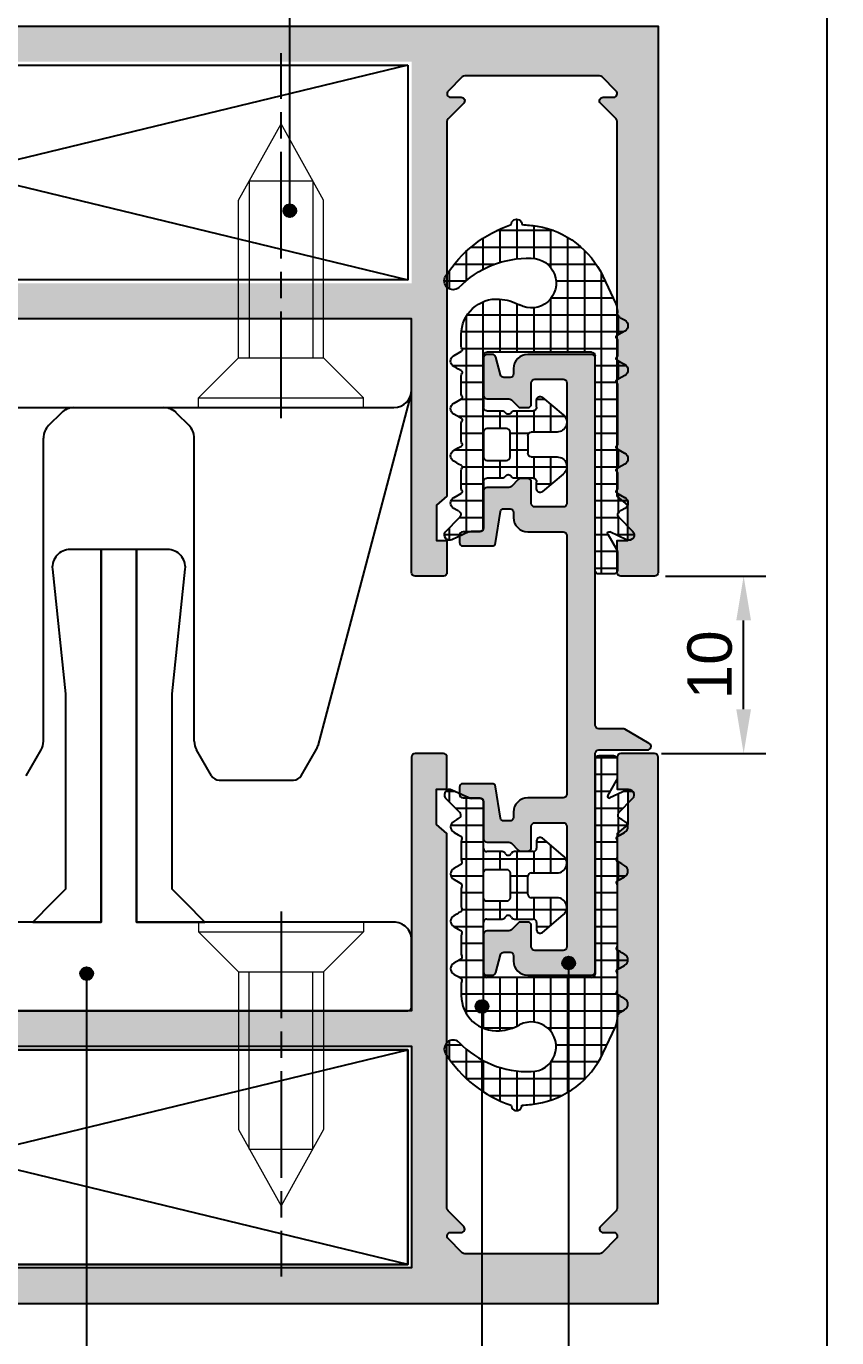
# Model space of a CAD drawing. Header units: millimetres. Extents: x -624 to 1947, y 11274 to 11571.
# Drawn here: x 1185.3 to 1231, y 11341.5 to 11415.4 of the extents above; entities that cross this region are included whole.
import ezdxf

# ---------------------------------------------------------------- set-up
doc = ezdxf.new("R2010")
doc.units = ezdxf.units.MM
doc.linetypes.add('AM_ISO08W050', pattern=[18, 12, -1.5, 3, -1.5])
doc.linetypes.add('AM_ISO08W050x2', pattern=[9, 6, -0.75, 1.5, -0.75])
for name, color, linetype in [('AKSESUAR', 7, 'Continuous'), ('aksesuar_k', 7, 'Continuous'), ('AM_7N', 4, 'AM_ISO08W050'), ('Antet', 7, 'Continuous'), ('FITIL', 11, 'Continuous'), ('mennteşe_k', 5, 'Continuous')]:
    doc.layers.add(name, color=color, linetype=linetype)
doc.styles.get("Standard").update_dxf_attribs({"font": 'arial.ttf'})
doc.dimstyles.new('ISO-25', dxfattribs={"dimtxt": 2.5, "dimasz": 2.5, "dimexe": 1.25, "dimexo": 0.625, "dimtad": 1, "dimtxsty": 'Standard', "dimcen": 2.5, "dimadec": 0, "dimazin": 0, "dimtfac": 1, "dimtmove": 0, "dimatfit": 3, "dimfxl": 1, "dimarcsym": 0})

# ---------------------------------------------------------------- blocks, each defined once
blk = doc.blocks.new('*D127')
at = {"color": 0, "lineweight": -2}
for p, q in [((1221.356, 11384.413), (1227.005, 11384.413)), ((1225.755, 11376.913), (1225.755, 11381.913)), ((1221.133, 11374.413), (1227.005, 11374.413))]:
    blk.add_line(p, q, dxfattribs=at)
at = {"color": 0}
for points in [[(1226.171, 11381.913), (1225.338, 11381.913), (1225.755, 11384.413)], [(1225.338, 11376.913), (1226.171, 11376.913), (1225.755, 11374.413)]]:
    blk.add_solid(points, dxfattribs=at)
at = {"layer": 'Defpoints', "color": 0}
for p in [(1220.731, 11384.413), (1225.755, 11384.413), (1220.508, 11374.413)]:
    blk.add_point(p, dxfattribs=at)
at = {"color": 0, "insert": (1223.853, 11379.413), "char_height": 2.5, "attachment_point": 5, "rotation": 90}
blk.add_mtext('10', dxfattribs=at)
blk = doc.blocks.new('83')
at = {"color": 1, "linetype": 'Continuous', "lineweight": 15}
for p, q in [((-576.18, 12794.347), (-573.78, 12798.647)), ((-571.38, 12794.347), (-573.78, 12798.647)), ((-575.57, 12795.44), (-575.57, 12785.447)), ((-575.57, 12795.44), (-571.99, 12795.44)), ((-571.99, 12795.44), (-571.99, 12785.447)), ((-576.18, 12785.447), (-576.18, 12794.347)), ((-571.38, 12785.447), (-571.38, 12794.347)), ((-576.18, 12785.447), (-578.43, 12783.197)), ((-576.18, 12785.447), (-571.38, 12785.447)), ((-571.38, 12785.447), (-569.13, 12783.197)), ((-578.43, 12783.197), (-569.13, 12783.197)), ((-578.43, 12782.647), (-578.43, 12783.197)), ((-578.43, 12782.647), (-569.13, 12782.647)), ((-569.13, 12782.647), (-569.13, 12783.197))]:
    blk.add_line(p, q, dxfattribs=at)
blk = doc.blocks.new('F06050')
at = {"layer": 'FITIL'}
h = blk.add_hatch(dxfattribs=at)
h.set_pattern_fill('NET', color=256, scale=0.3, angle=90, style=0)
h.set_pattern_definition([(90, (67.23765, 22865.2147), (0.9525, 6e-17), []), (7e-15, (67.23765, 22865.2147), (1e-16, -0.9525), [])])
h.paths.add_polyline_path([(-638.136, 11461.728, -0.247183), (-635.317, 11458.018, -0.030584), (-635.229, 11457.167, -1.021663), (-635.229, 11456.568, -0.173102), (-638.134, 11452.866, -0.859224), (-638.782, 11453.614, 0.212622), (-637.122, 11457.696, 1.28004), (-639.758, 11457.039, -0.103308), (-639.427, 11455.9, -0.436971), (-641.421, 11453.746), (-642.102, 11453.746, -0.162003), (-642.221, 11453.786, 0.443891), (-642.367, 11453.758, 0.00929), (-642.369, 11453.754), (-642.475, 11453.571), (-642.604, 11453.347), (-642.619, 11453.321, -0.57735), (-643.225, 11453.321), (-643.326, 11453.497), (-643.369, 11453.571), (-643.384, 11453.596), (-643.475, 11453.754, 0.00929), (-643.477, 11453.758, 0.443891), (-643.623, 11453.786, -0.162003), (-643.743, 11453.746), (-644.782, 11453.746, -0.162003), (-644.901, 11453.786, 0.443891), (-645.047, 11453.758, 0.00929), (-645.049, 11453.754), (-645.155, 11453.571), (-645.284, 11453.347), (-645.299, 11453.321, -0.57735), (-645.905, 11453.321), (-646.006, 11453.497), (-646.049, 11453.571), (-646.064, 11453.596), (-646.155, 11453.754, 0.00929), (-646.157, 11453.758, 0.443891), (-646.303, 11453.786, -0.162003), (-646.423, 11453.746), (-647.442, 11453.746, -0.162003), (-647.561, 11453.786, 0.443891), (-647.707, 11453.758, 0.00929), (-647.709, 11453.754), (-647.815, 11453.571), (-647.944, 11453.347), (-647.959, 11453.321, -0.57735), (-648.565, 11453.321), (-648.666, 11453.497), (-648.709, 11453.571), (-648.724, 11453.596), (-648.815, 11453.754, 0.00929), (-648.817, 11453.758, 0.443891), (-648.963, 11453.786, -0.162003), (-649.083, 11453.746), (-650.102, 11453.746, -0.162003), (-650.221, 11453.786, 0.443891), (-650.367, 11453.758, 0.00929), (-650.369, 11453.754), (-650.475, 11453.571), (-650.604, 11453.347), (-650.619, 11453.321, -0.57735), (-651.225, 11453.321), (-651.326, 11453.497), (-651.369, 11453.571), (-651.384, 11453.596, 0.098243), (-651.461, 11453.684, 0.374563), (-651.723, 11453.668), (-652.559, 11452.845, -0.753554), (-652.994, 11453.223), (-652.55, 11454.175, 0.109518), (-652.522, 11454.302), (-652.522, 11454.796, -0.414214), (-652.322, 11454.996), (-649.722, 11454.996, 0.414214), (-649.522, 11455.196), (-649.522, 11456.05, -0.267949), (-649.422, 11456.223, 0.57735), (-649.422, 11456.569, -0.267949), (-649.522, 11456.743), (-649.522, 11457.796, 0.414214), (-649.722, 11457.996), (-650.122, 11457.996, -0.63707), (-650.275, 11458.325), (-649.289, 11459.501, -0.700208), (-648.322, 11459.149), (-648.322, 11457.696, 0.414214), (-648.122, 11457.496), (-647.122, 11457.496, 0.414214), (-646.922, 11457.696), (-646.922, 11459.149, -0.700208), (-645.956, 11459.501), (-644.969, 11458.325, -0.63707), (-645.122, 11457.996), (-645.522, 11457.996, 0.414214), (-645.722, 11457.796), (-645.722, 11456.743, -0.267949), (-645.822, 11456.569, 0.57735), (-645.822, 11456.223, -0.267949), (-645.722, 11456.05), (-645.722, 11455.196, 0.414214), (-645.522, 11454.996), (-642.622, 11454.996, 0.414214), (-642.422, 11455.196), (-642.422, 11461.096, 0.414214), (-642.622, 11461.296), (-654.722, 11461.296, -0.414214), (-654.922, 11461.496), (-654.922, 11462.346, -0.414214), (-654.722, 11462.546), (-653.682, 11462.546, -0.131652), (-653.532, 11462.506), (-652.669, 11462.008, 0.73323), (-652.55, 11462.117), (-652.994, 11463.069, -0.8391), (-652.51, 11463.408), (-651.726, 11462.624, 0.370786), (-651.466, 11462.605, 0.103445), (-651.384, 11462.696), (-651.369, 11462.722), (-651.326, 11462.796), (-651.225, 11462.971, -0.57735), (-650.619, 11462.971), (-650.604, 11462.946), (-650.475, 11462.722), (-650.369, 11462.538, 0.00929), (-650.367, 11462.535, 0.443891), (-650.221, 11462.506, -0.162003), (-650.102, 11462.546), (-649.243, 11462.546, -0.162003), (-649.123, 11462.506, 0.443891), (-648.977, 11462.535, 0.00929), (-648.975, 11462.538), (-648.884, 11462.696), (-648.869, 11462.722), (-648.826, 11462.796), (-648.725, 11462.971, -0.57735), (-648.119, 11462.971), (-648.104, 11462.946), (-647.975, 11462.722), (-647.869, 11462.538, 0.00929), (-647.867, 11462.535, 0.443891), (-647.721, 11462.506, -0.162003), (-647.602, 11462.546), (-644.243, 11462.546, -0.162003), (-644.123, 11462.506, 0.443891), (-643.977, 11462.535, 0.00929), (-643.975, 11462.538), (-643.884, 11462.696), (-643.869, 11462.722), (-643.826, 11462.796), (-643.725, 11462.971, -0.57735), (-643.119, 11462.971), (-643.104, 11462.946), (-642.975, 11462.722), (-642.869, 11462.538, 0.00929), (-642.867, 11462.535, 0.443891), (-642.721, 11462.506, -0.162003), (-642.602, 11462.546), (-641.743, 11462.546, -0.162003), (-641.623, 11462.506, 0.443891), (-641.477, 11462.535, 0.00929), (-641.475, 11462.538), (-641.384, 11462.696), (-641.369, 11462.722), (-641.326, 11462.796), (-641.225, 11462.971, -0.57735), (-640.619, 11462.971), (-640.604, 11462.946), (-640.475, 11462.722), (-640.46, 11462.696, 0.267949), (-640.2, 11462.546), (-640.113, 11462.546, -0.109518), (-639.69, 11462.453)])
h.paths.add_polyline_path([(-648.522, 11455.196, 0.414214), (-648.322, 11454.996), (-646.922, 11454.996, 0.414214), (-646.722, 11455.196), (-646.722, 11456.296, 0.414214), (-646.922, 11456.496), (-648.322, 11456.496, 0.414214), (-648.522, 11456.296)], flags=16)
for p, q in [((-652.994, 11463.069), (-652.55, 11462.117)), ((-651.726, 11462.624), (-652.51, 11463.408)), ((-651.326, 11462.796), (-651.369, 11462.722)), ((-651.225, 11462.971), (-651.326, 11462.796)), ((-650.604, 11462.946), (-650.619, 11462.971)), ((-650.475, 11462.722), (-650.604, 11462.946)), ((-648.826, 11462.796), (-648.869, 11462.722)), ((-648.725, 11462.971), (-648.826, 11462.796)), ((-648.104, 11462.946), (-648.119, 11462.971)), ((-647.975, 11462.722), (-648.104, 11462.946)), ((-643.826, 11462.796), (-643.869, 11462.722)), ((-643.725, 11462.971), (-643.826, 11462.796)), ((-643.104, 11462.946), (-643.119, 11462.971)), ((-642.975, 11462.722), (-643.104, 11462.946)), ((-641.326, 11462.796), (-641.369, 11462.722)), ((-641.225, 11462.971), (-641.326, 11462.796)), ((-640.604, 11462.946), (-640.619, 11462.971)), ((-640.475, 11462.722), (-640.604, 11462.946)), ((-654.922, 11462.346), (-654.922, 11461.496)), ((-653.682, 11462.546), (-654.722, 11462.546)), ((-652.669, 11462.008), (-653.532, 11462.506)), ((-651.369, 11462.722), (-651.384, 11462.696)), ((-650.369, 11462.538), (-650.475, 11462.722)), ((-649.243, 11462.546), (-650.102, 11462.546)), ((-648.884, 11462.696), (-648.975, 11462.538)), ((-648.869, 11462.722), (-648.884, 11462.696)), ((-647.869, 11462.538), (-647.975, 11462.722)), ((-644.243, 11462.546), (-647.602, 11462.546)), ((-643.884, 11462.696), (-643.975, 11462.538)), ((-643.869, 11462.722), (-643.884, 11462.696)), ((-642.869, 11462.538), (-642.975, 11462.722)), ((-641.743, 11462.546), (-642.602, 11462.546)), ((-641.384, 11462.696), (-641.475, 11462.538)), ((-641.369, 11462.722), (-641.384, 11462.696)), ((-640.46, 11462.696), (-640.475, 11462.722)), ((-640.113, 11462.546), (-640.2, 11462.546)), ((-638.136, 11461.728), (-639.69, 11462.453)), ((-654.722, 11461.296), (-642.622, 11461.296)), ((-642.422, 11461.096), (-642.422, 11455.196)), ((-649.289, 11459.501), (-650.275, 11458.325)), ((-648.322, 11457.696), (-648.322, 11459.149)), ((-646.922, 11459.149), (-646.922, 11457.696)), ((-644.969, 11458.325), (-645.956, 11459.501)), ((-650.122, 11457.996), (-649.722, 11457.996)), ((-649.522, 11457.796), (-649.522, 11456.743)), ((-645.722, 11456.743), (-645.722, 11457.796)), ((-645.522, 11457.996), (-645.122, 11457.996)), ((-647.122, 11457.496), (-648.122, 11457.496)), ((-649.522, 11456.05), (-649.522, 11455.196)), ((-645.722, 11455.196), (-645.722, 11456.05)), ((-652.522, 11454.796), (-652.522, 11454.302)), ((-649.722, 11454.996), (-652.322, 11454.996)), ((-642.622, 11454.996), (-645.522, 11454.996)), ((-652.55, 11454.175), (-652.994, 11453.223)), ((-652.559, 11452.845), (-651.723, 11453.668)), ((-651.384, 11453.596), (-651.369, 11453.571)), ((-651.369, 11453.571), (-651.326, 11453.497)), ((-651.326, 11453.497), (-651.225, 11453.321)), ((-650.619, 11453.321), (-650.604, 11453.347)), ((-650.604, 11453.347), (-650.475, 11453.571)), ((-650.475, 11453.571), (-650.369, 11453.754)), ((-650.102, 11453.746), (-649.083, 11453.746)), ((-648.815, 11453.754), (-648.724, 11453.596)), ((-648.724, 11453.596), (-648.709, 11453.571)), ((-648.709, 11453.571), (-648.666, 11453.497)), ((-648.666, 11453.497), (-648.565, 11453.321)), ((-647.959, 11453.321), (-647.944, 11453.347)), ((-647.944, 11453.347), (-647.815, 11453.571)), ((-647.815, 11453.571), (-647.709, 11453.754)), ((-647.442, 11453.746), (-646.423, 11453.746)), ((-646.155, 11453.754), (-646.064, 11453.596)), ((-646.064, 11453.596), (-646.049, 11453.571)), ((-646.049, 11453.571), (-646.006, 11453.497)), ((-646.006, 11453.497), (-645.905, 11453.321)), ((-645.299, 11453.321), (-645.284, 11453.347)), ((-645.284, 11453.347), (-645.155, 11453.571)), ((-645.155, 11453.571), (-645.049, 11453.754)), ((-644.782, 11453.746), (-643.743, 11453.746)), ((-643.475, 11453.754), (-643.384, 11453.596)), ((-643.384, 11453.596), (-643.369, 11453.571)), ((-643.369, 11453.571), (-643.326, 11453.497)), ((-643.326, 11453.497), (-643.225, 11453.321)), ((-642.619, 11453.321), (-642.604, 11453.347)), ((-642.604, 11453.347), (-642.475, 11453.571)), ((-642.475, 11453.571), (-642.369, 11453.754)), ((-642.102, 11453.746), (-641.421, 11453.746))]:
    blk.add_line(p, q, dxfattribs=at)
blk.add_lwpolyline([(-646.922, 11454.996), (-648.322, 11454.996, -0.414214), (-648.522, 11455.196), (-648.522, 11456.296, -0.414214), (-648.322, 11456.496), (-646.922, 11456.496, -0.414214), (-646.722, 11456.296), (-646.722, 11455.196, -0.414214)], format="xyb", close=True, dxfattribs=at)
for centre, radius, start, end in [((-652.722, 11463.196), 0.3, 45, 205), ((-650.922, 11462.796), 0.35, 30, 150), ((-648.422, 11462.796), 0.35, 30, 150), ((-643.422, 11462.796), 0.35, 30, 150), ((-640.922, 11462.796), 0.35, 30, 150), ((-654.722, 11462.346), 0.2, 90, 180), ((-653.682, 11462.246), 0.3, 60, 90), ((-652.626, 11462.081), 0.0845, 240, 25), ((-651.584, 11462.766), 0.2, 225, 306.37628), ((-651.644, 11462.846), 0.3, 306.37628, 330), ((-650.281, 11462.586), 0.1, 208.93546, 211.06454), ((-650.281, 11462.586), 0.1, 211.06454, 306.80862), ((-650.102, 11462.346), 0.2, 90, 126.80862), ((-649.243, 11462.346), 0.2, 53.19138, 90), ((-649.063, 11462.586), 0.1, 233.19138, 328.93546), ((-649.063, 11462.586), 0.1, 328.93546, 331.06454), ((-647.781, 11462.586), 0.1, 208.93546, 211.06454), ((-647.781, 11462.586), 0.1, 211.06454, 306.80862), ((-647.602, 11462.346), 0.2, 90, 126.80862), ((-644.243, 11462.346), 0.2, 53.19138, 90), ((-644.063, 11462.586), 0.1, 233.19138, 328.93546), ((-644.063, 11462.586), 0.1, 328.93546, 331.06454), ((-642.781, 11462.586), 0.1, 208.93546, 211.06454), ((-642.781, 11462.586), 0.1, 211.06454, 306.80862), ((-642.602, 11462.346), 0.2, 90, 126.80862), ((-641.743, 11462.346), 0.2, 53.19138, 90), ((-641.563, 11462.586), 0.1, 233.19138, 328.93546), ((-641.563, 11462.586), 0.1, 328.93546, 331.06454), ((-640.2, 11462.846), 0.3, 210, 270), ((-640.113, 11461.546), 1, 65, 90), ((-654.722, 11461.496), 0.2, 180, 270), ((-640.249, 11457.196), 5, 9.46298, 65), ((-642.622, 11461.096), 0.2, 0, 90), ((-648.869, 11459.149), 0.547, 0, 140), ((-646.375, 11459.149), 0.547, 40, 180), ((-638.522, 11457.696), 1.4, 0, 208.00853), ((-650.122, 11458.196), 0.2, 140, 270), ((-649.722, 11457.796), 0.2, 0, 90), ((-648.122, 11457.696), 0.2, 180, 270), ((-647.122, 11457.696), 0.2, 270, 360), ((-645.522, 11457.796), 0.2, 90, 180), ((-645.122, 11458.196), 0.2, 270, 40), ((-642.535, 11457.518), 5.416, 313.87317, 1.88747), ((-642.222, 11456.867), 7, 2.45572, 9.46298), ((-642.318, 11455.677), 2.9, 4.4157, 28.00853), ((-635.222, 11456.867), 0.3, 268.77214, 91.22786), ((-649.322, 11456.743), 0.2, 180, 240), ((-649.322, 11456.05), 0.2, 120, 180), ((-649.522, 11456.396), 0.2, 300, 60), ((-645.722, 11456.396), 0.2, 120, 240), ((-645.922, 11456.743), 0.2, 300, 360), ((-645.922, 11456.05), 0.2, 0, 60), ((-641.867, 11458.788), 7, 302.22312, 341.50594), ((-641.421, 11455.746), 2, 270, 4.4157), ((-652.322, 11454.796), 0.2, 90, 180), ((-649.722, 11455.196), 0.2, 270, 0), ((-645.522, 11455.196), 0.2, 180, 270), ((-642.622, 11455.196), 0.2, 270, 0), ((-652.822, 11454.302), 0.3, 335, 360), ((-652.722, 11453.096), 0.3, 155, 303), ((-651.583, 11453.526), 0.2, 52.4436, 134.5799), ((-651.644, 11453.446), 0.3, 30, 52.4436), ((-650.922, 11453.496), 0.35, 210, 330), ((-650.281, 11453.706), 0.1, 148.93546, 151.06454), ((-650.281, 11453.706), 0.1, 53.19138, 148.93546), ((-650.102, 11453.946), 0.2, 233.19138, 270), ((-649.083, 11453.946), 0.2, 270, 306.80862), ((-648.903, 11453.706), 0.1, 31.06454, 126.80862), ((-648.903, 11453.706), 0.1, 28.93546, 31.06454), ((-648.262, 11453.496), 0.35, 210, 330), ((-647.621, 11453.706), 0.1, 148.93546, 151.06454), ((-647.621, 11453.706), 0.1, 53.19138, 148.93546), ((-647.442, 11453.946), 0.2, 233.19138, 270), ((-646.423, 11453.946), 0.2, 270, 306.80862), ((-646.243, 11453.706), 0.1, 31.06454, 126.80862), ((-646.243, 11453.706), 0.1, 28.93546, 31.06454), ((-645.602, 11453.496), 0.35, 210, 330), ((-644.961, 11453.706), 0.1, 148.93546, 151.06454), ((-644.961, 11453.706), 0.1, 53.19138, 148.93546), ((-644.782, 11453.946), 0.2, 233.19138, 270), ((-643.743, 11453.946), 0.2, 270, 306.80862), ((-643.563, 11453.706), 0.1, 31.06454, 126.80862), ((-643.563, 11453.706), 0.1, 28.93546, 31.06454), ((-642.922, 11453.496), 0.35, 210, 330), ((-642.281, 11453.706), 0.1, 148.93546, 151.06454), ((-642.281, 11453.706), 0.1, 53.19138, 148.93546), ((-642.102, 11453.946), 0.2, 233.19138, 270), ((-638.401, 11453.289), 0.5, 139.54332, 302.22312)]:
    blk.add_arc(centre, radius, start, end, dxfattribs=at)

msp = doc.modelspace()

# ---------------------------------------------------------------- hatches: boundary and pattern name
msp.add_hatch(color=9).paths.add_polyline_path([(1217.385, 11376.013), (1217.385, 11396.713, 0.414214), (1217.185, 11396.913), (1213.585, 11396.913, 0.414214), (1212.785, 11396.113), (1212.785, 11395.813, -0.414214), (1212.585, 11395.613), (1212.239, 11395.613, -0.339861), (1212.046, 11395.761), (1211.779, 11396.764, 0.339861), (1211.585, 11396.913), (1211.285, 11396.913, 0.414214), (1211.085, 11396.713), (1211.085, 11394.613, 0.414214), (1211.285, 11394.413), (1212.52, 11394.413, -0.198912), (1212.661, 11394.354), (1213.044, 11393.971, 0.198912), (1213.185, 11393.913), (1213.585, 11393.913, 0.414214), (1213.785, 11394.113), (1213.785, 11395.313, -0.414214), (1213.985, 11395.513), (1215.585, 11395.513, -0.414214), (1215.785, 11395.313), (1215.785, 11388.513, -0.414214), (1215.585, 11388.313), (1213.985, 11388.313, -0.414214), (1213.785, 11388.513), (1213.785, 11389.713, 0.414214), (1213.585, 11389.913), (1213.185, 11389.913, 0.198912), (1213.044, 11389.854), (1212.661, 11389.471, -0.198912), (1212.52, 11389.413), (1211.285, 11389.413, 0.414214), (1211.085, 11389.213), (1211.085, 11387.113, -0.414214), (1210.885, 11386.913), (1209.935, 11386.913, 0.414214), (1209.735, 11386.713), (1209.735, 11386.313, 0.414214), (1209.935, 11386.113), (1211.57, 11386.113, 0.369603), (1211.768, 11386.282), (1212.046, 11388.064, -0.339861), (1212.239, 11388.213), (1212.585, 11388.213, -0.414214), (1212.785, 11388.013), (1212.785, 11387.713, 0.414214), (1213.585, 11386.913), (1215.585, 11386.913, -0.414214), (1215.785, 11386.713), (1215.785, 11372.113, -0.414214), (1215.585, 11371.913), (1213.585, 11371.913, 0.414214), (1212.785, 11371.113), (1212.785, 11370.813, -0.414214), (1212.585, 11370.613), (1212.239, 11370.613, -0.339861), (1212.046, 11370.761), (1211.768, 11372.543, 0.369603), (1211.57, 11372.713), (1209.935, 11372.713, 0.414214), (1209.735, 11372.513), (1209.735, 11372.113, 0.414214), (1209.935, 11371.913), (1210.885, 11371.913, -0.414214), (1211.085, 11371.713), (1211.085, 11369.613, 0.414214), (1211.285, 11369.413), (1212.52, 11369.413, -0.198912), (1212.661, 11369.354), (1213.044, 11368.971, 0.198912), (1213.185, 11368.913), (1213.585, 11368.913, 0.414214), (1213.785, 11369.113), (1213.785, 11370.313, -0.414214), (1213.985, 11370.513), (1215.585, 11370.513, -0.414214), (1215.785, 11370.313), (1215.785, 11363.513, -0.414214), (1215.585, 11363.313), (1213.985, 11363.313, -0.414214), (1213.785, 11363.513), (1213.785, 11364.713, 0.414214), (1213.585, 11364.913), (1213.185, 11364.913, 0.198912), (1213.044, 11364.854), (1212.661, 11364.471, -0.198912), (1212.52, 11364.413), (1211.285, 11364.413, 0.414214), (1211.085, 11364.213), (1211.085, 11362.113, 0.414214), (1211.285, 11361.913), (1211.585, 11361.913, 0.339861), (1211.779, 11362.061), (1212.046, 11363.064, -0.339861), (1212.239, 11363.213), (1212.585, 11363.213, -0.414214), (1212.785, 11363.013), (1212.785, 11362.713, 0.414214), (1213.585, 11361.913), (1217.185, 11361.913, 0.414214), (1217.385, 11362.113), (1217.385, 11374.413, -0.414214), (1217.585, 11374.613), (1220.335, 11374.613, 0.767327), (1220.435, 11374.986), (1219.05, 11375.786, 0.131652), (1218.95, 11375.813), (1217.585, 11375.813, -0.414214)])
at = {"layer": 'AKSESUAR', "linetype": 'ByBlock'}
h = msp.add_hatch(color=30, dxfattribs=at)
h.paths.add_polyline_path([(1220.931, 11384.613), (1220.931, 11415.413), (1111.131, 11415.413, 0.414214), (1110.931, 11415.213), (1110.931, 11413.528, 0.267949), (1111.031, 11413.355), (1111.231, 11413.239, 0.131652), (1111.331, 11413.213), (1111.731, 11413.213, 0.414214), (1111.931, 11413.413), (1111.931, 11414.008, -0.50381), (1112.319, 11414.295, -0.740532), (1112.319, 11409.13, -0.50381), (1111.931, 11409.417), (1111.931, 11410.013, 0.414214), (1111.731, 11410.213), (1111.331, 11410.213, 0.131652), (1111.231, 11410.186), (1111.031, 11410.07, 0.267949), (1110.931, 11409.897), (1110.931, 11393.113, 0.414214), (1111.131, 11392.913), (1111.619, 11392.913), (1111.931, 11393.413), (1112.243, 11392.913), (1113.419, 11392.913), (1113.731, 11393.413), (1114.043, 11392.913), (1115.219, 11392.913), (1115.531, 11393.413), (1115.843, 11392.913), (1117.019, 11392.913), (1117.331, 11393.413), (1117.643, 11392.913), (1118.331, 11392.913, 0.198912), (1118.472, 11392.971), (1119.155, 11393.654, -0.198912), (1119.297, 11393.713), (1120.631, 11393.713, -0.414214), (1121.631, 11392.713), (1121.631, 11389.913, -0.414214), (1120.631, 11388.913), (1118.543, 11388.913), (1118.231, 11388.413), (1117.919, 11388.913), (1116.743, 11388.913), (1116.431, 11388.413), (1116.119, 11388.913), (1114.943, 11388.913), (1114.631, 11388.413), (1114.319, 11388.913), (1113.143, 11388.913), (1112.831, 11388.413), (1112.519, 11388.913), (1111.431, 11388.913), (1110.931, 11388.413), (1110.931, 11384.613, 0.414214), (1111.131, 11384.413), (1112.131, 11384.413, 0.414214), (1112.331, 11384.613), (1112.331, 11386.713, -0.420959), (1112.536, 11386.913), (1121.243, 11386.712, -0.4075), (1121.731, 11386.213), (1121.731, 11384.613, 0.414214), (1121.931, 11384.413), (1124.331, 11384.413, 0.267949), (1124.504, 11384.513), (1124.604, 11384.686, 0.131652), (1124.631, 11384.786), (1124.631, 11385.213, 0.414214), (1124.431, 11385.413), (1123.331, 11385.413, -0.414214), (1123.131, 11385.613), (1123.131, 11387.2, -0.104964), (1123.217, 11387.607), (1123.945, 11389.243, 0.104964), (1124.031, 11389.649), (1124.031, 11393.113, -0.414214), (1124.231, 11393.313), (1130.931, 11393.313, -0.414214), (1131.131, 11393.113), (1131.131, 11385.613, -0.414214), (1130.931, 11385.413), (1129.831, 11385.413, 0.414214), (1129.631, 11385.213), (1129.631, 11384.786, 0.131652), (1129.658, 11384.686), (1129.758, 11384.513, 0.267949), (1129.931, 11384.413), (1132.931, 11384.413, 0.414214), (1133.131, 11384.613), (1133.131, 11386.413), (1132.531, 11386.413), (1132.531, 11388.413), (1133.131, 11388.916), (1133.131, 11410.047, -0.198912), (1133.19, 11410.188), (1134.072, 11411.071, 0.668179), (1133.931, 11411.413), (1133.331, 11411.413, -0.668179), (1133.19, 11411.754), (1133.99, 11412.554, -0.198912), (1134.131, 11412.613), (1141.731, 11412.613, -0.198912), (1141.872, 11412.554), (1142.672, 11411.754, -0.668179), (1142.531, 11411.413), (1141.931, 11411.413, 0.668179), (1141.79, 11411.071), (1142.672, 11410.188, -0.198912), (1142.731, 11410.047), (1142.731, 11388.916), (1143.331, 11388.413), (1143.331, 11386.413), (1142.731, 11386.413), (1142.731, 11384.613, 0.414214), (1142.931, 11384.413), (1144.831, 11384.413, 0.414214), (1145.031, 11384.613), (1145.031, 11386.413), (1144.431, 11386.413), (1144.431, 11388.413), (1145.031, 11388.916), (1145.031, 11410.047, -0.198912), (1145.09, 11410.188), (1145.972, 11411.071, 0.668179), (1145.831, 11411.413), (1145.231, 11411.413, -0.668179), (1145.09, 11411.754), (1145.89, 11412.554, -0.198912), (1146.031, 11412.613), (1153.631, 11412.613, -0.198912), (1153.772, 11412.554), (1154.572, 11411.754, -0.668179), (1154.431, 11411.413), (1153.831, 11411.413, 0.668179), (1153.69, 11411.071), (1154.572, 11410.188, -0.198912), (1154.631, 11410.047), (1154.631, 11388.916), (1155.231, 11388.413), (1155.231, 11386.413), (1154.631, 11386.413), (1154.631, 11384.613, 0.414214), (1154.831, 11384.413), (1156.731, 11384.413, 0.414214), (1156.931, 11384.613), (1156.931, 11398.913), (1207.031, 11398.913), (1207.031, 11384.613, 0.414214), (1207.231, 11384.413), (1208.831, 11384.413, 0.414214), (1209.031, 11384.613), (1209.031, 11386.413), (1208.431, 11386.413), (1208.431, 11388.413), (1209.031, 11388.916), (1209.031, 11410.047, -0.198912), (1209.09, 11410.188), (1209.972, 11411.071, 0.668179), (1209.831, 11411.413), (1209.231, 11411.413, -0.668179), (1209.09, 11411.754), (1209.89, 11412.554, -0.198912), (1210.031, 11412.613), (1217.631, 11412.613, -0.198912), (1217.772, 11412.554), (1218.572, 11411.754, -0.668179), (1218.431, 11411.413), (1217.831, 11411.413, 0.668179), (1217.69, 11411.071), (1218.572, 11410.188, -0.198912), (1218.631, 11410.047), (1218.631, 11388.916), (1219.231, 11388.413), (1219.231, 11386.413), (1218.631, 11386.413), (1218.631, 11384.613, 0.414214), (1218.831, 11384.413), (1220.731, 11384.413, 0.414214)])
h.paths.add_polyline_path([(1112.931, 11395.413), (1112.931, 11407.317), (1116.031, 11407.317, 0.414214), (1116.231, 11407.517), (1116.231, 11413.213, -0.414214), (1116.431, 11413.413), (1130.731, 11413.413, -0.414214), (1131.131, 11413.013), (1131.131, 11409.475, -0.221695), (1130.988, 11409.168), (1129.203, 11407.67, 0.700208), (1129.331, 11407.317), (1131.131, 11407.317), (1131.131, 11395.413)], flags=16)
h.paths.add_polyline_path([(1156.631, 11400.913), (1156.631, 11413.413), (1207.031, 11413.413), (1207.031, 11400.913)], flags=16)
h = msp.add_hatch(color=30, dxfattribs=at)
h.paths.add_polyline_path([(1220.931, 11374.213), (1220.931, 11343.413), (1111.131, 11343.413, -0.414214), (1110.931, 11343.613), (1110.931, 11345.297, -0.267949), (1111.031, 11345.47), (1111.231, 11345.586, -0.131652), (1111.331, 11345.613), (1111.731, 11345.613, -0.414214), (1111.931, 11345.413), (1111.931, 11344.817, 0.50381), (1112.319, 11344.53, 0.740532), (1112.319, 11349.695, 0.50381), (1111.931, 11349.408), (1111.931, 11348.813, -0.414214), (1111.731, 11348.613), (1111.331, 11348.613, -0.131652), (1111.231, 11348.639), (1111.031, 11348.755, -0.267949), (1110.931, 11348.928), (1110.931, 11365.713, -0.414214), (1111.131, 11365.913), (1111.619, 11365.913), (1111.931, 11365.413), (1112.243, 11365.913), (1113.419, 11365.913), (1113.731, 11365.413), (1114.043, 11365.913), (1115.219, 11365.913), (1115.531, 11365.413), (1115.843, 11365.913), (1117.019, 11365.913), (1117.331, 11365.413), (1117.643, 11365.913), (1118.331, 11365.913, -0.198912), (1118.472, 11365.854), (1119.155, 11365.171, 0.198912), (1119.297, 11365.113), (1120.631, 11365.113, 0.414214), (1121.631, 11366.113), (1121.631, 11368.913, 0.414214), (1120.631, 11369.913), (1118.543, 11369.913), (1118.231, 11370.413), (1117.919, 11369.913), (1116.743, 11369.913), (1116.431, 11370.413), (1116.119, 11369.913), (1114.943, 11369.913), (1114.631, 11370.413), (1114.319, 11369.913), (1113.143, 11369.913), (1112.831, 11370.413), (1112.519, 11369.913), (1111.431, 11369.913), (1110.931, 11370.413), (1110.931, 11374.213, -0.414214), (1111.131, 11374.413), (1112.131, 11374.413, -0.414214), (1112.331, 11374.213), (1112.331, 11372.113, 0.420959), (1112.536, 11371.913), (1121.243, 11372.113, 0.4075), (1121.731, 11372.613), (1121.731, 11374.213, -0.414214), (1121.931, 11374.413), (1124.331, 11374.413, -0.267949), (1124.504, 11374.313), (1124.604, 11374.139, -0.131652), (1124.631, 11374.039), (1124.631, 11373.613, -0.414214), (1124.431, 11373.413), (1123.331, 11373.413, 0.414214), (1123.131, 11373.213), (1123.131, 11371.625, 0.104964), (1123.217, 11371.219), (1123.945, 11369.582, -0.104964), (1124.031, 11369.176), (1124.031, 11365.713, 0.414214), (1124.231, 11365.513), (1130.931, 11365.513, 0.414214), (1131.131, 11365.713), (1131.131, 11373.213, 0.414214), (1130.931, 11373.413), (1129.831, 11373.413, -0.414214), (1129.631, 11373.613), (1129.631, 11374.039, -0.131652), (1129.658, 11374.139), (1129.758, 11374.313, -0.267949), (1129.931, 11374.413), (1132.931, 11374.413, -0.414214), (1133.131, 11374.213), (1133.131, 11372.413), (1132.531, 11372.413), (1132.531, 11370.413), (1133.131, 11369.909), (1133.131, 11348.778, 0.198912), (1133.19, 11348.637), (1134.072, 11347.754, -0.668179), (1133.931, 11347.413), (1133.331, 11347.413, 0.668179), (1133.19, 11347.071), (1133.99, 11346.271, 0.198912), (1134.131, 11346.213), (1141.731, 11346.213, 0.198912), (1141.872, 11346.271), (1142.672, 11347.071, 0.668179), (1142.531, 11347.413), (1141.931, 11347.413, -0.668179), (1141.79, 11347.754), (1142.672, 11348.637, 0.198912), (1142.731, 11348.778), (1142.731, 11369.909), (1143.331, 11370.413), (1143.331, 11372.413), (1142.731, 11372.413), (1142.731, 11374.213, -0.414214), (1142.931, 11374.413), (1144.831, 11374.413, -0.414214), (1145.031, 11374.213), (1145.031, 11372.413), (1144.431, 11372.413), (1144.431, 11370.413), (1145.031, 11369.909), (1145.031, 11348.778, 0.198912), (1145.09, 11348.637), (1145.972, 11347.754, -0.668179), (1145.831, 11347.413), (1145.231, 11347.413, 0.668179), (1145.09, 11347.071), (1145.89, 11346.271, 0.198912), (1146.031, 11346.213), (1153.631, 11346.213, 0.198912), (1153.772, 11346.271), (1154.572, 11347.071, 0.668179), (1154.431, 11347.413), (1153.831, 11347.413, -0.668179), (1153.69, 11347.754), (1154.572, 11348.637, 0.198912), (1154.631, 11348.778), (1154.631, 11369.909), (1155.231, 11370.413), (1155.231, 11372.413), (1154.631, 11372.413), (1154.631, 11374.213, -0.414214), (1154.831, 11374.413), (1156.731, 11374.413, -0.414214), (1156.931, 11374.213), (1156.931, 11359.913), (1207.031, 11359.913), (1207.031, 11374.213, -0.414214), (1207.231, 11374.413), (1208.831, 11374.413, -0.414214), (1209.031, 11374.213), (1209.031, 11372.413), (1208.431, 11372.413), (1208.431, 11370.413), (1209.031, 11369.909), (1209.031, 11348.778, 0.198912), (1209.09, 11348.637), (1209.972, 11347.754, -0.668179), (1209.831, 11347.413), (1209.231, 11347.413, 0.668179), (1209.09, 11347.071), (1209.89, 11346.271, 0.198912), (1210.031, 11346.213), (1217.631, 11346.213, 0.198912), (1217.772, 11346.271), (1218.572, 11347.071, 0.668179), (1218.431, 11347.413), (1217.831, 11347.413, -0.668179), (1217.69, 11347.754), (1218.572, 11348.637, 0.198912), (1218.631, 11348.778), (1218.631, 11369.909), (1219.231, 11370.413), (1219.231, 11372.413), (1218.631, 11372.413), (1218.631, 11374.213, -0.414214), (1218.831, 11374.413), (1220.731, 11374.413, -0.414214)])
h.paths.add_polyline_path([(1112.931, 11363.413), (1112.931, 11351.508), (1116.031, 11351.508, -0.414214), (1116.231, 11351.308), (1116.231, 11345.613, 0.414214), (1116.431, 11345.413), (1130.731, 11345.413, 0.414214), (1131.131, 11345.813), (1131.131, 11349.35, 0.221695), (1130.988, 11349.657), (1129.203, 11351.155, -0.700208), (1129.331, 11351.508), (1131.131, 11351.508), (1131.131, 11363.413)], flags=16)
h.paths.add_polyline_path([(1156.631, 11357.913), (1156.631, 11345.413), (1207.031, 11345.413), (1207.031, 11357.913)], flags=16)
at = {"layer": 'Antet'}
h = msp.add_hatch(dxfattribs=at)
h.set_pattern_fill('LINE', color=0, scale=0.5, angle=45, style=0)
h.set_pattern_definition([(45, (2226.52458, 11369.18504), (-0.044194174, 0.044194174), [])])
edge = h.paths.add_edge_path()
edge.add_arc((1200.168, 11405.014), 0.362, 0, 360)
h = msp.add_hatch(dxfattribs=at)
h.set_pattern_fill('LINE', color=0, scale=0.5, angle=45, style=0)
h.set_pattern_definition([(45, (2215.07345, 11326.17662), (-0.044194174, 0.044194174), [])])
edge = h.paths.add_edge_path()
edge.add_arc((1188.717, 11362.005), 0.362, 0, 360)
h = msp.add_hatch(color=0, dxfattribs=at)
h.set_gradient(color1=(77, 0, 0))
edge = h.paths.add_edge_path()
edge.add_arc((1215.89, 11362.601), 0.362, 0, 360)
h = msp.add_hatch(dxfattribs=at)
h.set_pattern_fill('LINE', color=0, scale=0.5, angle=45, style=0)
h.set_pattern_definition([(45, (2237.359045, 11324.32328), (-0.044194174, 0.044194174), [])])
edge = h.paths.add_edge_path()
edge.add_arc((1211.003, 11360.152), 0.362, 0, 360)

# ---------------------------------------------------------------- linework, layer by layer
at = {"color": 140}
for p, q in [((1200.168, 11405.014), (1200.168, 11419.427)), ((1215.89, 11362.601), (1215.89, 11314.527)), ((1188.717, 11362.005), (1188.717, 11314.936)), ((1211.003, 11360.152), (1211.003, 11323.744))]:
    msp.add_line(p, q, dxfattribs=at)
at = {"color": 3}
for p, q in [((1156.831, 11413.213), (1206.831, 11401.113)), ((1206.831, 11413.213), (1156.831, 11401.113))]:
    msp.add_line(p, q, dxfattribs=at)
at = {"color": 0}
for points in [[(1111.131, 11415.413), (1220.931, 11415.413), (1220.931, 11384.613, -0.414214), (1220.731, 11384.413), (1218.831, 11384.413, -0.414214), (1218.631, 11384.613), (1218.631, 11386.413), (1219.231, 11386.413), (1219.231, 11388.413), (1218.631, 11388.916), (1218.631, 11410.047, 0.198912), (1218.572, 11410.188), (1217.69, 11411.071, -0.668179), (1217.831, 11411.413), (1218.431, 11411.413, 0.668179), (1218.572, 11411.754), (1217.772, 11412.554, 0.198912), (1217.631, 11412.613), (1210.031, 11412.613, 0.198912), (1209.89, 11412.554), (1209.09, 11411.754, 0.668179), (1209.231, 11411.413), (1209.831, 11411.413, -0.668179), (1209.972, 11411.071), (1209.09, 11410.188, 0.198912), (1209.031, 11410.047), (1209.031, 11388.916), (1208.431, 11388.413), (1208.431, 11386.413), (1209.031, 11386.413), (1209.031, 11384.613, -0.414214), (1208.831, 11384.413), (1207.231, 11384.413, -0.414214), (1207.031, 11384.613), (1207.031, 11398.913), (1156.931, 11398.913)], [(1111.131, 11343.413), (1220.931, 11343.413), (1220.931, 11374.213, 0.414214), (1220.731, 11374.413), (1218.831, 11374.413, 0.414214), (1218.631, 11374.213), (1218.631, 11372.413), (1219.231, 11372.413), (1219.231, 11370.413), (1218.631, 11369.909), (1218.631, 11348.778, -0.198912), (1218.572, 11348.637), (1217.69, 11347.754, 0.668179), (1217.831, 11347.413), (1218.431, 11347.413, -0.668179), (1218.572, 11347.071), (1217.772, 11346.271, -0.198912), (1217.631, 11346.213), (1210.031, 11346.213, -0.198912), (1209.89, 11346.271), (1209.09, 11347.071, -0.668179), (1209.231, 11347.413), (1209.831, 11347.413, 0.668179), (1209.972, 11347.754), (1209.09, 11348.637, -0.198912), (1209.031, 11348.778), (1209.031, 11369.909), (1208.431, 11370.413), (1208.431, 11372.413), (1209.031, 11372.413), (1209.031, 11374.213, 0.414214), (1208.831, 11374.413), (1207.231, 11374.413, 0.414214), (1207.031, 11374.213), (1207.031, 11359.913), (1156.931, 11359.913)]]:
    msp.add_lwpolyline(points, format="xyb", dxfattribs=at)
at = {"color": 3, "flags": 128}
for points in [[(1206.831, 11413.213), (1206.831, 11401.113), (1156.831, 11401.113), (1156.831, 11413.213)], [(1156.831, 11357.713), (1206.831, 11357.713), (1206.831, 11345.613), (1156.831, 11345.613)]]:
    msp.add_lwpolyline(points, close=True, dxfattribs=at)
at = {"color": 0}
msp.add_lwpolyline([(1217.385, 11376.013), (1217.385, 11396.713, 0.414214), (1217.185, 11396.913), (1213.585, 11396.913, 0.414214), (1212.785, 11396.113), (1212.785, 11395.813, -0.414214), (1212.585, 11395.613), (1212.239, 11395.613, -0.339861), (1212.046, 11395.761), (1211.779, 11396.764, 0.339861), (1211.585, 11396.913), (1211.285, 11396.913, 0.414214), (1211.085, 11396.713), (1211.085, 11394.613, 0.414214), (1211.285, 11394.413), (1212.52, 11394.413, -0.198912), (1212.661, 11394.354), (1213.044, 11393.971, 0.198912), (1213.185, 11393.913), (1213.585, 11393.913, 0.414214), (1213.785, 11394.113), (1213.785, 11395.313, -0.414214), (1213.985, 11395.513), (1215.585, 11395.513, -0.414214), (1215.785, 11395.313), (1215.785, 11388.513, -0.414214), (1215.585, 11388.313), (1213.985, 11388.313, -0.414214), (1213.785, 11388.513), (1213.785, 11389.713, 0.414214), (1213.585, 11389.913), (1213.185, 11389.913, 0.198912), (1213.044, 11389.854), (1212.661, 11389.471, -0.198912), (1212.52, 11389.413), (1211.285, 11389.413, 0.414214), (1211.085, 11389.213), (1211.085, 11387.113, -0.414214), (1210.885, 11386.913), (1209.935, 11386.913, 0.414214), (1209.735, 11386.713), (1209.735, 11386.313, 0.414214), (1209.935, 11386.113), (1211.57, 11386.113, 0.369603), (1211.768, 11386.282), (1212.046, 11388.064, -0.339861), (1212.239, 11388.213), (1212.585, 11388.213, -0.414214), (1212.785, 11388.013), (1212.785, 11387.713, 0.414214), (1213.585, 11386.913), (1215.585, 11386.913, -0.414214), (1215.785, 11386.713), (1215.785, 11372.113, -0.414214), (1215.585, 11371.913), (1213.585, 11371.913, 0.414214), (1212.785, 11371.113), (1212.785, 11370.813, -0.414214), (1212.585, 11370.613), (1212.239, 11370.613, -0.339861), (1212.046, 11370.761), (1211.768, 11372.543, 0.369603), (1211.57, 11372.713), (1209.935, 11372.713, 0.414214), (1209.735, 11372.513), (1209.735, 11372.113, 0.414214), (1209.935, 11371.913), (1210.885, 11371.913, -0.414214), (1211.085, 11371.713), (1211.085, 11369.613, 0.414214), (1211.285, 11369.413), (1212.52, 11369.413, -0.198912), (1212.661, 11369.354), (1213.044, 11368.971, 0.198912), (1213.185, 11368.913), (1213.585, 11368.913, 0.414214), (1213.785, 11369.113), (1213.785, 11370.313, -0.414214), (1213.985, 11370.513), (1215.585, 11370.513, -0.414214), (1215.785, 11370.313), (1215.785, 11363.513, -0.414214), (1215.585, 11363.313), (1213.985, 11363.313, -0.414214), (1213.785, 11363.513), (1213.785, 11364.713, 0.414214), (1213.585, 11364.913), (1213.185, 11364.913, 0.198912), (1213.044, 11364.854), (1212.661, 11364.471, -0.198912), (1212.52, 11364.413), (1211.285, 11364.413, 0.414214), (1211.085, 11364.213), (1211.085, 11362.113, 0.414214), (1211.285, 11361.913), (1211.585, 11361.913, 0.339861), (1211.779, 11362.061), (1212.046, 11363.064, -0.339861), (1212.239, 11363.213), (1212.585, 11363.213, -0.414214), (1212.785, 11363.013), (1212.785, 11362.713, 0.414214), (1213.585, 11361.913), (1217.185, 11361.913, 0.414214), (1217.385, 11362.113), (1217.385, 11374.413, -0.414214), (1217.585, 11374.613), (1220.335, 11374.613, 0.767327), (1220.435, 11374.986), (1219.05, 11375.786, 0.131652), (1218.95, 11375.813), (1217.585, 11375.813, -0.414214)], format="xyb", close=True, dxfattribs=at)
for points in [[(1156.631, 11357.913), (1207.031, 11357.913), (1207.031, 11345.413), (1156.631, 11345.413)], [(1156.831, 11357.713), (1156.831, 11345.613), (1206.831, 11345.613), (1206.831, 11357.713)]]:
    msp.add_lwpolyline(points, close=True, dxfattribs=at)
at = {"layer": 'aksesuar_k', "color": 3}
for p, q in [((1156.831, 11345.613), (1206.831, 11357.713)), ((1206.831, 11345.613), (1156.831, 11357.713))]:
    msp.add_line(p, q, dxfattribs=at)
at = {"layer": 'AM_7N', "linetype": 'AM_ISO08W050x2'}
for p, q in [((1199.675, 11393.325), (1199.675, 11413.885)), ((1199.675, 11365.5), (1199.675, 11344.94))]:
    msp.add_line(p, q, dxfattribs=at)
at = {"layer": 'Antet', "color": 140}
for points in [[(1020.45, 11274.303), (1020.45, 11571.303), (1230.45, 11571.303), (1230.45, 11274.303)], [(1440.45, 11274.303), (1440.45, 11571.303), (1230.45, 11571.303), (1230.45, 11274.303)]]:
    msp.add_lwpolyline(points, close=True, dxfattribs=at)
at = {"layer": 'Antet', "color": 0}
for centre in [(1200.168, 11405.014), (1188.717, 11362.005), (1215.89, 11362.601), (1211.003, 11360.152)]:
    msp.add_circle(centre, 0.362, dxfattribs=at)
at = {"layer": 'mennteşe_k'}
for p, q in [((1206.998, 11394.656), (1201.748, 11374.856)), ((1159.531, 11393.913), (1206.031, 11393.913)), ((1187.291, 11393.62), (1186.574, 11392.903)), ((1193.771, 11393.62), (1194.488, 11392.903)), ((1186.281, 11375.113), (1186.281, 11392.195)), ((1194.781, 11375.113), (1194.781, 11392.195)), ((1185.31, 11373.163), (1186.147, 11374.613)), ((1195.752, 11373.163), (1194.915, 11374.613)), ((1200.81, 11373.163), (1201.647, 11374.613)), ((1196.185, 11372.913), (1200.377, 11372.913))]:
    msp.add_line(p, q, dxfattribs=at)
for points in [[(1207.031, 11363.913, 0.414214), (1206.031, 11364.913), (1191.531, 11364.913), (1191.531, 11385.913), (1189.531, 11385.913), (1189.531, 11364.913), (1176.031, 11364.913), (1176.031, 11385.913), (1174.031, 11385.913), (1174.031, 11364.913), (1159.531, 11364.913, 0.414214), (1158.531, 11363.913), (1158.531, 11360.113, 0.414214), (1158.731, 11359.913), (1206.831, 11359.913, 0.414214), (1207.031, 11360.113)], [(1189.531, 11385.913), (1187.781, 11385.913, 0.445229), (1186.787, 11384.808), (1187.526, 11377.776, -0.026186), (1187.531, 11377.672), (1187.531, 11366.845, -0.198912), (1187.472, 11366.704), (1186.781, 11366.013), (1185.681, 11364.913), (1189.531, 11364.913)], [(1194.276, 11384.808, 0.445229), (1193.281, 11385.913), (1191.531, 11385.913), (1191.531, 11364.913), (1195.381, 11364.913), (1194.281, 11366.013), (1193.59, 11366.704, -0.198912), (1193.531, 11366.845), (1193.531, 11377.672, -0.026186), (1193.537, 11377.776)]]:
    msp.add_lwpolyline(points, format="xyb", close=True, dxfattribs=at)
for centre, radius, start, end in [((1206.031, 11394.913), 1, 270, 0), ((1187.998, 11392.913), 1, 90, 135), ((1193.064, 11392.913), 1, 45, 90), ((1187.281, 11392.195), 1, 135, 180), ((1193.781, 11392.195), 1, 0, 45), ((1185.281, 11375.113), 1, 330, 0), ((1195.781, 11375.113), 1, 180, 210), ((1200.781, 11375.113), 1, 330, 345.14966), ((1196.185, 11373.413), 0.5, 210, 270), ((1200.377, 11373.413), 0.5, 270, 330)]:
    msp.add_arc(centre, radius, start, end, dxfattribs=at)

# ---------------------------------------------------------------- block references
at = {"rotation": 360}
msp.add_blockref('83', (1773.455, -1388.734), dxfattribs=at)
at = {"color": 1, "xscale": -1, "rotation": 270.0000000000002}
msp.add_blockref('F06050', (-10243.911, 12039.457), dxfattribs=at)
at = {"color": 1, "rotation": 269.9999999999998}
msp.add_blockref('F06050', (-10243.911, 10719.361), dxfattribs=at)
at = {"xscale": -1, "rotation": 180}
msp.add_blockref('83', (1773.455, 24147.559), dxfattribs=at)

# ---------------------------------------------------------------- dimensions: what is measured, and where the dimension line sits
at = {"color": 1}
dim = msp.add_linear_dim(base=(1225.755, 11384.413), p1=(1220.508, 11374.413), p2=(1220.731, 11384.413), angle=90, dimstyle='ISO-25', override={"dimlfac": 1}, dxfattribs=at)
dim.commit()
dim.dimension.update_dxf_attribs({"geometry": '*D127', "text_midpoint": (1223.853, 11379.413)})

doc.saveas('drawing.dxf')
